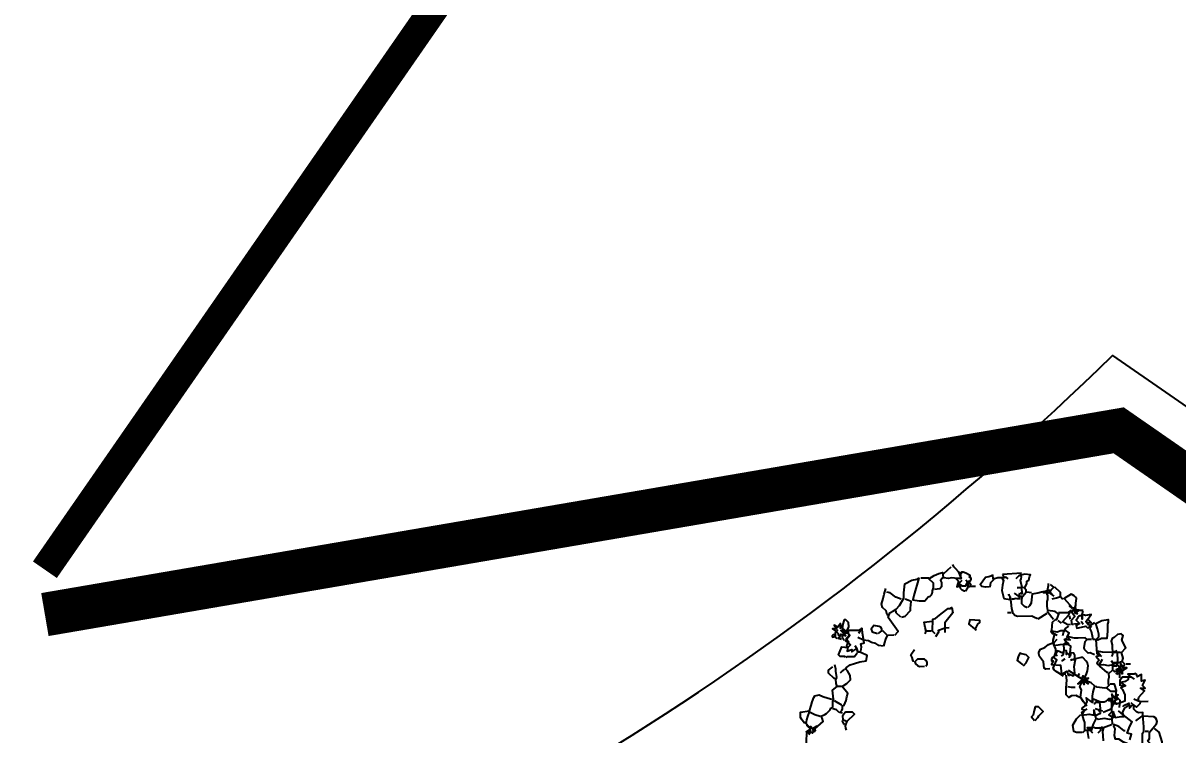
# Model space of a CAD drawing. Extents: x -335094 to -220327, y -102194 to 60595.
# Drawn here: x -323573 to -315628, y 24516 to 29413 of the extents above; entities that cross this region are included whole.
import ezdxf

# ---------------------------------------------------------------- set-up
doc = ezdxf.new("R2010")
doc.units = 0
doc.header["$LTSCALE"] = 1000
doc.header["$MEASUREMENT"] = 0
doc.layers.get('0').update_dxf_attribs({"linetype": 'CONTINUOUS'})
doc.layers.get('DEFPOINTS').update_dxf_attribs({"linetype": 'CONTINUOUS'})
for name, color, linetype in [('DIM', 3, 'CONTINUOUS'), ('PUB_DIM', 84, 'CONTINUOUS'), ('SHUI', 5, 'CONTINUOUS'), ('WALL', 255, 'CONTINUOUS')]:
    doc.layers.add(name, color=color, linetype=linetype)
doc.styles.add('DIM_FONT', font='SIMPLEX', dxfattribs={"width": 0.8})
doc.dimstyles.new('DIMN150', dxfattribs={"dimscale": 1.5, "dimtxt": 300, "dimasz": 1, "dimexe": 250, "dimexo": 300, "dimgap": 150, "dimtad": 1, "dimdec": 0, "dimlfac": 0.05, "dimzin": 0, "dimtxsty": 'DIM_FONT', "dimblk": '_DIMX', "dimblk1": '_DIMX', "dimblk2": '_DIMX', "dimsah": 1, "dimcen": 100, "dimdle": 250, "dimclrd": 3, "dimclre": 3, "dimclrt": 7, "dimazin": 3, "dimtfac": 1, "dimtdec": 0, "dimtix": 1, "dimtmove": 0, "dimatfit": 3, "dimtolj": 1, "dimtzin": 0})

# ---------------------------------------------------------------- blocks, each defined once
blk = doc.blocks.new('_DIMX')
blk.add_line((-150, 0), (150, 0))
at = {"const_width": 50}
blk.add_lwpolyline([(-70, -70), (70, 70)], dxfattribs=at)
blk = doc.blocks.new('*D70')
at = {"color": 3, "linetype": 'BYBLOCK'}
for p, q in [((-39457.9, 28838.5), (-44418.5, 21671)), ((-34524.2, 25424), (-39484.9, 18256.5)), ((-39272.7, 18565.7), (-44203.9, 21978.5))]:
    blk.add_line(p, q, dxfattribs=at)
at = {"layer": 'DEFPOINTS', "color": 0, "linetype": 'BYBLOCK'}
for p in [(-39201.8, 29208.6), (-34268.1, 25794), (-44205.1, 21979.4)]:
    blk.add_point(p, dxfattribs=at)
at = {"color": 3, "linetype": 'BYBLOCK', "xscale": 1.5, "yscale": 1.5, "zscale": 1.5}
for p, rotation in [((-44205.1, 21979.4), 145.3130335408911), ((-39271.4, 18564.8), 325.3130335408911)]:
    blk.add_blockref('_DIMX', p, dxfattribs=dict(at, rotation=rotation))
at = {"color": 7, "linetype": 'BYBLOCK', "insert": (-41482.2, 20642.1), "char_height": 450, "attachment_point": 5, "rotation": 325.31303, "style": 'DIM_FONT'}
blk.add_mtext('\\A1;6000', dxfattribs=at)
blk = doc.blocks.new('S')
at = {"layer": 'DIM'}
for p, q in [((3466, 4504), (3248, 4522)), ((3248, 4522), (3263, 4480)), ((3441, 4475), (3466, 4504)), ((3231, 4399), (3214, 4339)), ((3250, 4449), (3231, 4399)), ((3263, 4480), (3234, 4484)), ((3234, 4484), (3250, 4449)), ((3455, 4473), (3441, 4475)), ((3442, 4422), (3453, 4440)), ((3451, 4338), (3442, 4422)), ((3453, 4440), (3458, 4460)), ((3458, 4460), (3455, 4473)), ((3214, 4339), (3222, 4245)), ((3222, 4245), (3292, 4225)), ((3292, 4225), (3296, 4255)), ((3296, 4255), (3297, 4241)), ((3297, 4241), (3302, 4232)), ((3443, 4339), (3392, 4346)), ((3392, 4346), (3451, 4338)), ((3399, 4241), (3414, 4281)), ((3406, 4219), (3399, 4241)), ((3414, 4281), (3442, 4266)), ((3442, 4266), (3443, 4339)), ((3302, 4232), (3311, 4226)), ((3311, 4226), (3322, 4227)), ((3322, 4227), (3336, 4227)), ((3336, 4227), (3349, 4227)), ((3349, 4227), (3363, 4227)), ((3363, 4227), (3375, 4224)), ((3375, 4224), (3406, 4219))]:
    blk.add_line(p, q, dxfattribs=at)
for points in [[(1922, 4017), (1969, 4052), (1877, 4231), (1906, 4279), (1950, 4296), (1983, 4310), (2028, 4346), (2090, 4421), (2098, 4484), (2125, 4584), (2212, 4612), (2273, 4616), (2294, 4621), (2208, 4436), (2189, 4386), (2259, 4366), (2322, 4357), (2344, 4375), (2367, 4395), (2391, 4400), (2409, 4414), (2419, 4427), (2426, 4443), (2428, 4457), (2444, 4488), (2451, 4540), (2407, 4598), (2474, 4628), (2528, 4641), (2570, 4646), (2573, 4594), (2537, 4559), (2542, 4535), (2535, 4484), (2512, 4467), (2452, 4467)], [(2587, 4633), (2681, 4695)], [(2765, 4549), (2775, 4547), (2772, 4600), (2711, 4691), (2703, 4721)], [(1881, 4262), (1873, 4263), (1866, 4308), (1833, 4352), (1826, 4394), (1855, 4453), (1874, 4502), (1901, 4563)], [(2058, 4415), (2002, 4445), (1945, 4505), (1908, 4518)], [(2408, 4606), (2368, 4611), (2317, 4618)], [(2752, 4550), (2732, 4553), (2664, 4571), (2630, 4567), (2572, 4583)], [(2874, 4448), (2850, 4504), (2875, 4502), (2886, 4522), (2884, 4540), (2868, 4543), (2881, 4564), (2834, 4599), (2826, 4605), (2817, 4610), (2807, 4614), (2797, 4617), (2790, 4616), (2784, 4615), (2781, 4609), (2782, 4598), (2754, 4621), (2775, 4547), (2714, 4556), (2740, 4519), (2711, 4460), (2723, 4461), (2734, 4463), (2746, 4470), (2755, 4477), (2772, 4462), (2814, 4456), (2840, 4494), (2836, 4476), (2833, 4458), (2838, 4445), (2854, 4441), (2874, 4448)], [(2796, 4397), (2784, 4398), (2765, 4411), (2749, 4434), (2745, 4499), (2780, 4526)], [(2806, 4395), (2842, 4442), (2840, 4494), (2823, 4520)], [(3075, 4402), (3036, 4407), (2995, 4421), (2977, 4447), (3052, 4518), (3092, 4522), (3136, 4529)], [(3088, 4400), (3103, 4450), (3138, 4477), (3137, 4537)], [(2030, 4210), (2074, 4215), (2142, 4270), (2146, 4298), (2168, 4370), (2130, 4394), (2101, 4409)], [(2923, 4431), (2854, 4441)], [(3304, 4462), (3286, 4485), (3263, 4480), (3191, 4490), (3139, 4485)], [(3472, 4106), (3463, 4107), (3444, 4120), (3418, 4155), (3425, 4206), (3437, 4236), (3487, 4281), (3490, 4301), (3473, 4327), (3508, 4374), (3512, 4402), (3536, 4410), (3550, 4449), (3565, 4470), (3503, 4487), (3471, 4483), (3431, 4476), (3394, 4450)], [(1369, 4093), (1318, 4162), (1369, 4155), (1341, 4180), (1356, 4230), (1322, 4193), (1329, 4244), (1293, 4207), (1253, 4236), (1278, 4189), (1227, 4196), (1266, 4159), (1283, 4136), (1281, 4120), (1290, 4110), (1305, 4112), (1313, 4124), (1369, 4093)], [(1327, 3849), (1319, 3863), (1267, 3870), (1250, 3891), (1301, 3977), (1371, 3959), (1406, 3984), (1354, 4043), (1413, 4097), (1393, 4121), (1373, 4124), (1415, 4191), (1422, 4242), (1394, 4277), (1376, 4279), (1347, 4223), (1311, 4184)], [(2022, 4212), (1978, 4270), (1981, 4292)], [(3288, 4287), (3287, 4277), (3288, 4287)], [(3568, 3958), (3530, 3984), (3509, 3997), (3347, 4019), (3318, 4034), (3301, 4059), (3297, 4120), (3298, 4193), (3296, 4255), (3288, 4287)], [(3429, 4237), (3399, 4241), (3353, 4289)], [(3474, 4335), (3392, 4346)], [(3484, 4105), (3505, 4123), (3530, 4150), (3556, 4251), (3619, 4253), (3661, 4257), (3724, 4261)], [(3545, 4263), (3495, 4280)], [(3795, 4187), (3761, 4233), (3765, 4255), (3732, 4260), (3678, 4245), (3721, 4239), (3718, 4218), (3741, 4236), (3795, 4187)], [(3764, 3736), (3700, 3784), (3713, 3803), (3734, 3896), (3771, 3920), (3789, 3917), (3818, 3976), (3783, 4012), (3701, 4033), (3700, 4085), (3707, 4137), (3718, 4158), (3732, 4260), (3752, 4318), (3755, 4340)], [(3751, 4245), (3809, 4289), (3774, 4325)], [(3893, 4142), (3884, 4143), (3867, 4167), (3874, 4218), (3821, 4287)], [(1248, 4109), (1250, 4120), (1246, 4124), (1240, 4127), (1230, 4127), (1221, 4124), (1214, 4118), (1211, 4112), (1214, 4104), (1248, 4109)], [(1263, 4078), (1247, 4099), (1254, 4150), (1289, 4179)], [(1343, 4044), (1333, 4056), (1328, 4069), (1328, 4084), (1330, 4098), (1356, 4136), (1318, 4162)], [(1510, 3897), (1524, 3938), (1522, 3978), (1562, 3985), (1559, 4098), (1566, 4149), (1522, 4134), (1398, 4151), (1401, 4088), (1365, 4064), (1392, 4017), (1378, 4006), (1363, 3992), (1357, 3976), (1372, 3968), (1357, 3918), (1411, 3931), (1407, 3903), (1472, 3933), (1469, 3917), (1468, 3903), (1472, 3892), (1489, 3891), (1510, 3897)], [(1518, 4104), (1567, 4159)], [(1741, 4065), (1751, 4072), (1784, 4088), (1787, 4110), (1782, 4130), (1761, 4143), (1703, 4162), (1667, 4127), (1673, 4093), (1729, 4066)], [(2271, 3980), (2285, 4009), (2280, 4051), (2277, 4114), (2372, 4111)], [(2383, 3964), (2357, 3999), (2383, 4133), (2415, 4137), (2438, 4154), (2485, 4179), (2575, 4229), (2596, 4226), (2617, 4234), (2619, 4171), (2510, 4072), (2495, 3961)], [(3770, 4159), (3822, 4162), (3857, 4168)], [(3966, 3831), (3954, 3832), (3953, 3884), (3997, 3920), (3965, 3976), (3989, 3994), (4026, 4041), (4031, 4071), (4046, 4121), (4038, 4139), (4025, 4155), (4009, 4170), (3993, 4180), (3905, 4141), (3981, 4026)], [(1312, 4059), (1275, 4077), (1310, 4101)], [(1773, 3913), (1723, 3930), (1695, 3955), (1646, 3974), (1616, 3997), (1558, 4015), (1501, 4054)], [(1781, 3912), (1799, 3953), (1814, 3990), (1840, 4028), (1796, 4086)], [(1912, 4019), (1849, 4027)], [(2344, 4001), (2293, 4008)], [(2387, 3933), (2427, 3979), (2429, 4000), (2494, 4014)], [(2553, 4006), (2502, 4013)], [(2855, 3931), (2849, 3952), (2885, 4000), (2910, 4017), (2913, 4037), (2802, 4063), (2783, 4014), (2839, 3954)], [(3281, 4070), (3239, 4076)], [(3578, 3957), (3689, 4006)], [(3750, 3923), (3733, 3948), (3691, 4024)], [(3934, 3972), (3819, 3988)], [(3934, 3835), (3903, 3839), (3848, 3880), (3931, 3950), (3953, 3978)], [(3968, 3997), (3935, 3980), (3968, 3997)], [(3980, 4018), (3955, 4051), (3980, 4018)], [(4034, 3946), (4017, 3969), (4058, 3984), (4019, 3990), (4022, 4012), (3992, 4016), (4003, 3963), (4034, 3946)], [(4006, 4044), (4006, 4044), (4006, 4044), (4006, 4044), (4006, 4044)], [(4006, 3981), (4019, 3990), (4101, 3978)], [(1197, 3222), (1168, 3236), (1194, 3256), (1204, 3273), (1209, 3306), (1230, 3311), (1260, 3359), (1274, 3401), (1291, 3438), (1239, 3528), (1295, 3554), (1343, 3587), (1350, 3638), (1326, 3693), (1309, 3716), (1320, 3736), (1367, 3760), (1419, 3764), (1481, 3776), (1554, 3778), (1575, 3836), (1516, 3875), (1479, 3893), (1472, 3933), (1455, 3967)], [(1335, 3848), (1349, 3859), (1431, 3847), (1465, 3882)], [(3834, 3869), (3800, 3905)], [(3942, 3896), (3939, 3938)], [(4166, 3772), (4122, 3830), (4173, 3823), (4138, 3869), (4186, 3915), (4121, 3913), (4084, 3929), (4077, 3878), (4081, 3908), (4074, 3916), (4064, 3919), (4053, 3918), (4042, 3916), (4036, 3910), (4029, 3907), (4026, 3901), (4027, 3895), (4004, 3877), (4037, 3831), (3996, 3816), (4000, 3784), (4052, 3788), (4105, 3793), (4119, 3774), (4135, 3768), (4146, 3773), (4148, 3787), (4166, 3772)], [(4079, 3815), (4061, 3851)], [(4077, 3878), (4084, 3929), (4100, 3968)], [(4136, 3797), (4112, 3844), (4138, 3869)], [(826, 3075), (962, 3161), (956, 3203), (950, 3225), (992, 3240), (1014, 3247), (1062, 3282), (1073, 3301), (1097, 3309), (1106, 3372), (1118, 3399), (1124, 3503), (1180, 3536), (1174, 3570), (1181, 3621), (1194, 3638), (1194, 3711), (1197, 3732), (1191, 3784)], [(1170, 3631), (1162, 3632), (1107, 3702), (1112, 3735), (1168, 3767)], [(1242, 3684), (1254, 3693), (1299, 3718)], [(2094, 3692), (2086, 3693), (2081, 3735), (2073, 3768), (2124, 3823)], [(3885, 3615), (3849, 3659), (3842, 3681), (3902, 3665), (3875, 3697), (3903, 3746), (3873, 3773), (3814, 3781), (3769, 3774), (3712, 3795), (3707, 3773), (3710, 3766), (3722, 3764), (3736, 3758), (3706, 3691), (3701, 3659), (3710, 3627), (3783, 3629), (3885, 3615)], [(3827, 3727), (3839, 3754), (3869, 3802), (3913, 3819)], [(3977, 3829), (3986, 3838), (4037, 3831)], [(4186, 3626), (4165, 3629), (4163, 3668), (4159, 3721), (4151, 3753), (4148, 3787), (4212, 3818)], [(4232, 3420), (4224, 3431), (4203, 3434), (4186, 3457), (4198, 3624), (4233, 3648), (4237, 3679), (4233, 3742), (4223, 3806), (4297, 3827), (4369, 3827), (4365, 3797), (4354, 3777), (4343, 3696), (4320, 3616), (4260, 3624), (4207, 3610)], [(2220, 3612), (2242, 3632), (2244, 3651), (2239, 3672), (2219, 3696), (2140, 3706), (2105, 3680), (2110, 3659), (2130, 3635), (2149, 3622), (2208, 3614)], [(3330, 3450), (3365, 3478), (3405, 3533), (3377, 3568), (3328, 3587), (3310, 3598), (3284, 3560), (3267, 3521), (3323, 3461)], [(3622, 3368), (3579, 3374), (3560, 3387), (3562, 3460), (3527, 3527), (3524, 3560), (3526, 3579), (3551, 3609), (3605, 3620), (3648, 3647), (3701, 3659)], [(3732, 3499), (3725, 3510), (3718, 3534), (3725, 3585), (3716, 3615), (3714, 3657), (3758, 3693)], [(4154, 3451), (4106, 3481), (4085, 3483), (4048, 3528), (4050, 3549), (4072, 3618), (4096, 3638), (4078, 3659), (3996, 3670), (3956, 3676), (3906, 3693), (3885, 3706), (3852, 3680), (3846, 3639), (3821, 3624), (3813, 3560), (3798, 3510), (3774, 3493)], [(3864, 3462), (3881, 3511), (3900, 3590), (3855, 3638)], [(4147, 3631), (4106, 3637)], [(4446, 3245), (4483, 3292), (4457, 3329), (4475, 3366), (4463, 3432), (4521, 3476), (4490, 3571), (4510, 3621), (4492, 3644), (4448, 3642), (4405, 3614), (4383, 3607), (4366, 3578), (4373, 3536), (4358, 3423), (4343, 3405)], [(767, 3177), (744, 3180), (721, 3225), (714, 3247), (722, 3308), (826, 3306), (853, 3363), (871, 3404), (898, 3452), (911, 3469), (963, 3472), (1001, 3446), (1060, 3418), (1099, 3402)], [(1231, 3529), (1188, 3535)], [(3824, 3259), (3838, 3276), (3875, 3252), (3901, 3278), (3901, 3353), (3930, 3430), (3879, 3437), (3922, 3431), (3929, 3482), (3922, 3506), (3896, 3512), (3884, 3505), (3881, 3493), (3877, 3479), (3850, 3516), (3836, 3505), (3842, 3546), (3816, 3552), (3807, 3547), (3803, 3537), (3799, 3523), (3740, 3560), (3718, 3534), (3722, 3562), (3693, 3504), (3674, 3492), (3660, 3475), (3657, 3459), (3673, 3455), (3650, 3416), (3750, 3392), (3746, 3289), (3810, 3313), (3824, 3259)], [(3797, 3282), (3736, 3290), (3706, 3315), (3690, 3330), (3672, 3351), (3662, 3373), (3718, 3459), (3680, 3506)], [(3811, 3457), (3776, 3441), (3811, 3457)], [(4049, 2916), (4059, 2986), (4076, 3035), (4105, 3094), (4067, 3141), (4040, 3155), (3993, 3192), (4030, 3250), (4047, 3281), (4065, 3339), (4059, 3371), (4050, 3393), (4017, 3441), (3996, 3444), (3932, 3440), (3870, 3428)], [(4393, 3304), (4407, 3344), (4420, 3438), (4369, 3445), (4248, 3470), (4190, 3488), (4224, 3431), (4171, 3428), (4196, 3383), (4174, 3369), (4167, 3350), (4175, 3336), (4189, 3332), (4240, 3325), (4290, 3308), (4351, 3310), (4384, 3326), (4353, 3330), (4348, 3304), (4355, 3295), (4365, 3291), (4379, 3287), (4393, 3304)], [(4451, 3433), (4369, 3445)], [(4414, 3457), (4381, 3443), (4414, 3457)], [(4413, 3447), (4382, 3451), (4413, 3447)], [(1202, 3315), (1127, 3377)], [(3980, 2882), (3973, 2894), (3948, 2939), (3922, 2994), (3946, 3074), (3931, 3118), (3982, 3186), (3832, 3319)], [(4279, 3226), (4266, 3228), (4195, 3312), (4189, 3332), (4236, 3388)], [(4331, 3000), (4280, 3007), (4234, 3055), (4267, 3082), (4262, 3104), (4268, 3146), (4280, 3174), (4285, 3215), (4334, 3250), (4337, 3270), (4352, 3320), (4336, 3353)], [(4403, 3147), (4411, 3208), (4436, 3236), (4383, 3316), (4449, 3330)], [(733, 2932), (739, 2973), (759, 3055), (805, 3078), (799, 3110), (765, 3167), (780, 3209), (797, 3246), (825, 3294), (882, 3255), (938, 3226)], [(1160, 3238), (1134, 3272), (1094, 3288)], [(1214, 3022), (1207, 3046), (1210, 3075), (1236, 3123), (1331, 3193), (1313, 3217), (1231, 3228), (1208, 3210), (1193, 3191), (1188, 3153), (1228, 3124)], [(3764, 3267), (3736, 3290), (3764, 3267)], [(3914, 2995), (3893, 3008), (3874, 3021), (3823, 3028), (3790, 3012), (3765, 3047), (3776, 3128), (3796, 3211), (3796, 3271)], [(4037, 3134), (4000, 3183), (4046, 3196), (4003, 3201), (3996, 3213), (3986, 3233), (3984, 3233), (3981, 3225), (3974, 3216), (3962, 3188), (3913, 3151), (3968, 3175), (3985, 3133), (3990, 3172), (4037, 3134)], [(3949, 3250), (3946, 3259), (3938, 3258), (3933, 3253), (3938, 3244), (3949, 3250)], [(4413, 3218), (4352, 3226), (4341, 3240)], [(4378, 3192), (4387, 3195), (4386, 3203), (4378, 3208), (4367, 3204), (4378, 3192)], [(4437, 3184), (4443, 3226), (4498, 3248), (4459, 3253), (4434, 3309), (4427, 3258), (4373, 3244), (4416, 3238), (4437, 3184)], [(4547, 3283), (4495, 3290)], [(777, 3040), (787, 3049), (799, 3060), (809, 3061), (822, 3047), (833, 3064), (851, 3066), (859, 3075), (858, 3083), (848, 3083), (884, 3119), (829, 3098), (812, 3129), (808, 3101), (753, 3075), (794, 3069), (777, 3040)], [(788, 3122), (771, 3145), (788, 3122)], [(1200, 3086), (1193, 3100), (1178, 3141)], [(3879, 3114), (3836, 3120), (3798, 3136)], [(4224, 3057), (4212, 3058), (4124, 3081), (4113, 3093)], [(4384, 2702), (4374, 2724), (4378, 2755), (4406, 2793), (4463, 2826), (4458, 2786), (4504, 2821), (4539, 2785), (4587, 2820), (4593, 2836), (4590, 2844), (4583, 2847), (4571, 2853), (4585, 2895), (4658, 2956), (4619, 2994), (4670, 2987), (4646, 3020), (4683, 3077), (4642, 3072), (4653, 3146), (4598, 3130), (4599, 3147), (4594, 3162), (4585, 3170), (4570, 3165), (4500, 3175), (4527, 3140), (4505, 3145), (4498, 3140), (4496, 3130), (4492, 3116), (4457, 3098), (4404, 3094), (4450, 3047), (4396, 3033), (4413, 3010), (4427, 2946), (4418, 2874), (4354, 2862), (4320, 2856), (4262, 2875), (4253, 2814), (4248, 2773), (4213, 2746), (4260, 2709), (4268, 2770), (4280, 2706), (4351, 2707), (4384, 2702)], [(4347, 2811), (4368, 2891), (4324, 2949), (4341, 3010), (4332, 3086), (4281, 3093)], [(4390, 3055), (4399, 3116), (4410, 3135), (4433, 3153), (4527, 3140), (4562, 3106)], [(4450, 3047), (4399, 3054)], [(3369, 2810), (3402, 2837), (3417, 2855), (3475, 2899), (3431, 2957), (3390, 2963), (3374, 2924), (3355, 2874), (3332, 2859), (3359, 2811)], [(4092, 2773), (4122, 2780), (4121, 2788), (4118, 2797), (4113, 2806), (4106, 2813), (4129, 2831), (4131, 2905), (4088, 2911), (4139, 2904), (4054, 2955), (4049, 2916), (3985, 2977), (3987, 2933), (3951, 2886), (3924, 2871), (3918, 2857), (3930, 2850), (3946, 2845), (3907, 2788), (3990, 2787), (4048, 2769), (4055, 2820), (4052, 2802), (4049, 2783), (4054, 2770), (4068, 2766), (4092, 2773)], [(4154, 2786), (4229, 2806), (4253, 2814), (4290, 2871), (4277, 2925), (4238, 2930), (4203, 2904), (4182, 2898), (4088, 2911), (4064, 2891)], [(4316, 2888), (4307, 2900), (4348, 2915), (4310, 2920), (4354, 2956), (4299, 2934), (4284, 2976), (4277, 2925), (4235, 2910), (4266, 2905), (4263, 2887), (4316, 2888)], [(3880, 2594), (3817, 2603), (3788, 2617), (3789, 2692), (3838, 2756), (3896, 2800)], [(3888, 2593), (3913, 2610), (3926, 2702), (3920, 2734), (3915, 2787), (3911, 2819), (3976, 2852)], [(4001, 2567), (3984, 2590), (4025, 2668), (4062, 2725), (4059, 2759), (4055, 2820), (4048, 2831)], [(4147, 2799), (4070, 2839)], [(4237, 2631), (4246, 2700), (4268, 2770), (4278, 2781)], [(4352, 2852), (4303, 2869)], [(4387, 2818), (4400, 2825), (4466, 2847)], [(4637, 2272), (4586, 2279), (4568, 2302), (4548, 2305), (4548, 2380), (4562, 2482), (4582, 2498), (4589, 2549), (4594, 2642), (4604, 2713), (4553, 2720), (4532, 2734), (4507, 2768), (4513, 2809), (4486, 2844)], [(4680, 2830), (4598, 2841), (4561, 2855), (4523, 2881)], [(4245, 2690), (4214, 2694), (4156, 2712), (4083, 2712), (4075, 2724)], [(4409, 2428), (4437, 2487), (4388, 2506), (4430, 2581), (4465, 2628), (4374, 2724), (4329, 2774)], [(4509, 2633), (4588, 2674)], [(4593, 2101), (4620, 2150), (4636, 2189), (4654, 2261), (4657, 2280), (4634, 2345), (4610, 2380), (4635, 2408), (4644, 2479), (4739, 2562), (4751, 2589), (4746, 2613), (4738, 2633), (4719, 2646), (4598, 2673)], [(3973, 2602), (3922, 2609)], [(4109, 2459), (4116, 2572), (4128, 2598), (4118, 2614), (4103, 2616), (4097, 2598), (4100, 2606), (4097, 2610), (4091, 2613), (4080, 2613), (4068, 2614), (4054, 2616), (4040, 2620), (4028, 2626), (3946, 2637), (3973, 2602), (3942, 2607), (3942, 2515)], [(3996, 2620), (3985, 2601), (3956, 2617), (3996, 2620)], [(4062, 2559), (4095, 2586), (4098, 2606), (4164, 2618), (4228, 2632)], [(4284, 2279), (4294, 2288), (4314, 2285), (4350, 2322), (4372, 2392), (4331, 2410), (4285, 2455), (4247, 2461), (4240, 2503), (4262, 2575), (4247, 2617)], [(4371, 2537), (4361, 2539), (4305, 2598), (4249, 2629)], [(4633, 2491), (4595, 2496)], [(4673, 2311), (4683, 2318), (4746, 2309), (4767, 2327), (4770, 2350), (4755, 2464), (4709, 2514)]]:
    blk.add_lwpolyline(points, dxfattribs=at)
at = {"layer": 'DIM', "style": 'DIM_FONT', "width": 0.8, "flags": 9}
for tag in ['XSIZE', 'YSIZE']:
    blk.add_attdef(tag, (2471, 2559), '', height=0.597, rotation=97.3212, dxfattribs=at)

msp = doc.modelspace()

# ---------------------------------------------------------------- linework, layer by layer
at = {"layer": 'WALL'}
for points, const_width in [([(-323423.385, 25343.78), (-316035.512, 26611.475), (-314822.932, 25770.624), (-301545.694, 44917.555), (-323423.385, 60088.41)], 300), ([(-323423.385, 25652.205), (-320347.293, 30088.197), (-321333.401, 30772.003), (-310563.453, 46303.204), (-308512.034, 49261.528), (-316893.953, 55073.881), (-323423.385, 45657.872)], 200)]:
    msp.add_lwpolyline(points, dxfattribs=dict(at, const_width=const_width))
msp.add_lwpolyline([(-323423.385, 22570.742, 0.11075159), (-316077.162, 27127.119), (-314923.699, 26327.263), (-302102.332, 44816.788), (-323423.385, 59601.648)], format="xyb", dxfattribs=at)

# ---------------------------------------------------------------- block references
at = {"layer": 'SHUI', "xscale": 0.6, "yscale": 0.6, "zscale": 0.6, "rotation": 8.623561483029542}
msp.add_blockref('S', (-318355.371, 22645.416), dxfattribs=at)

# ---------------------------------------------------------------- dimensions: what is measured, and where the dimension line sits
at = {"layer": 'PUB_DIM', "linetype": 'BYBLOCK'}
dim = msp.add_aligned_dim(p1=(-306889.396, 25794.011), p2=(-311823.037, 29208.566), distance=8791.723, dimstyle='DIMN150', override={"dimlfac": 1}, dxfattribs=at)
dim.commit()
dim.dimension.update_dxf_attribs({"geometry": '*D70', "text_midpoint": (-314103.428, 20642.11), "insert": (-272621.25, 0)})

doc.saveas('drawing.dxf')
